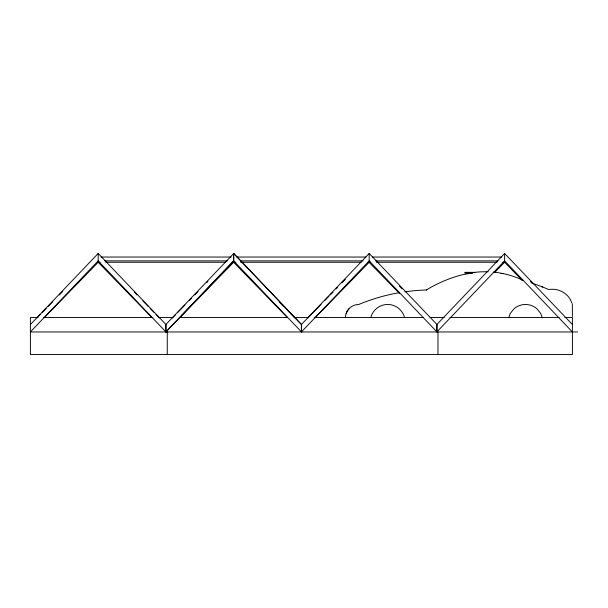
<?xml version="1.0" encoding="UTF-8"?>
<svg xmlns="http://www.w3.org/2000/svg" width="608" height="608" viewBox="0 0 608 608"><rect width="100%" height="100%" fill="white"/><g stroke="black" fill="none" stroke-linecap="round" stroke-linejoin="round"><path stroke-width="0.91" d="M508.805 317.574L510.234 313.424L514.125 308.666A17.434 17.434 0 0 1 536.811 308.666L540.702 313.424L542.23 317.862M346.134 313.72L347.214 311.121L349.319 308.378M30.4 324.535L98.184 253.445L165.969 324.535L165.969 331.96L233.753 260.87L233.753 253.445L165.832 324.535L165.832 331.96L233.616 260.87L233.616 253.445L301.401 324.535L301.401 331.96L369.185 260.87L369.185 253.445L436.97 324.535L436.97 331.96L369.185 260.87M301.401 324.535L369.185 253.445M504.617 253.445L436.833 324.535L436.833 331.96L504.617 260.87L504.617 253.445L572.402 324.535M36.982 317.916L40.272 314.534M42.248 312.497L46.193 308.438M48.169 306.409L52.774 301.674M59.356 294.91L62.647 291.528M44.217 317.748L98.184 262.268L98.184 253.445M172.414 317.916L175.704 314.534M177.68 312.497L184.916 305.056M189.529 300.322L191.497 298.292M194.788 294.91L198.079 291.528M206.636 282.728L207.951 281.375M179.656 317.748L233.616 262.268L287.584 317.748M307.846 317.916L321.009 304.38M324.961 300.322L328.905 296.263M330.228 294.91L332.986 292.205M336.148 288.815L337.463 287.462M342.068 282.728L345.359 279.346M315.088 317.748L369.185 262.268M494.745 272.414L504.617 262.268L522.386 280.531M404.867 291.817A189.316 189.316 0 0 1 426.284 290.008L426.786 289.712M472.363 273.091L464.831 273.091L464.831 272.354L474.856 272.354L461.533 274.968A133.243 133.243 0 0 0 426.284 290.008M101.034 257.04L231.131 257.04M236.831 257.04L365.978 257.04M372.62 257.04L501.767 257.04M104.834 260.87L227.331 260.87M240.624 260.87L363.128 260.87M375.47 260.87L497.975 260.87M100.084 262.268L98.184 262.268L152.144 317.748M105.784 262.268L225.431 262.268M232.081 262.268L235.881 262.268M240.624 262.268L361.228 262.268M367.878 262.268L370.72 262.268M376.42 262.268L497.025 262.268M502.717 262.268L504.617 262.268M467.575 273.57L469.437 273.57M501.03 273.57L502.884 273.57M37.992 317.49L30.4 317.49L30.4 354.555L572.402 354.555L572.402 317.49L564.809 317.49M43.692 317.49L152.851 317.49M158.544 317.49L172.786 317.49M179.428 317.49L287.637 317.49M294.28 317.49L308.522 317.49M314.214 317.49L423.373 317.49M430.023 317.49L444.258 317.49M449.95 317.49L559.117 317.49M577.6 331.96L30.4 331.96L98.184 260.87L165.969 331.96M541.553 286.611L542.67 287.029M521.504 279.604L523.123 280.341A88.046 88.046 0 0 0 493.324 272.118M530.282 281.375L531.605 282.728M399.456 286.11L402.093 288.815M369.048 262.268L399.456 293.39M279.688 302.351L283.632 306.409M287.584 310.468L289.552 312.497M290.875 313.857L294.819 317.916M134.376 292.205L137.013 294.91M142.933 300.998L148.2 306.409M150.176 308.438L154.12 312.497M156.096 314.534L159.387 317.916M504.617 260.87L572.402 331.96M233.753 253.445L301.538 324.535L301.538 331.96L233.616 260.87M571.984 303.21L569.924 298.771A21.067 21.067 0 0 0 548.766 289.537A200.853 200.853 0 0 0 532.038 283.191M572.326 303.954L572.402 316.502M437.973 331.96L437.973 354.555M167.261 331.96L167.261 354.555M469.862 273.091A88.046 88.046 0 0 1 488.292 271.799M399.152 292.714A189.316 189.316 0 0 0 358.735 304.471A13.308 13.308 0 0 0 345.428 317.779M370.819 317.528A17.404 17.404 0 0 1 404.525 317.528"/></g></svg>
